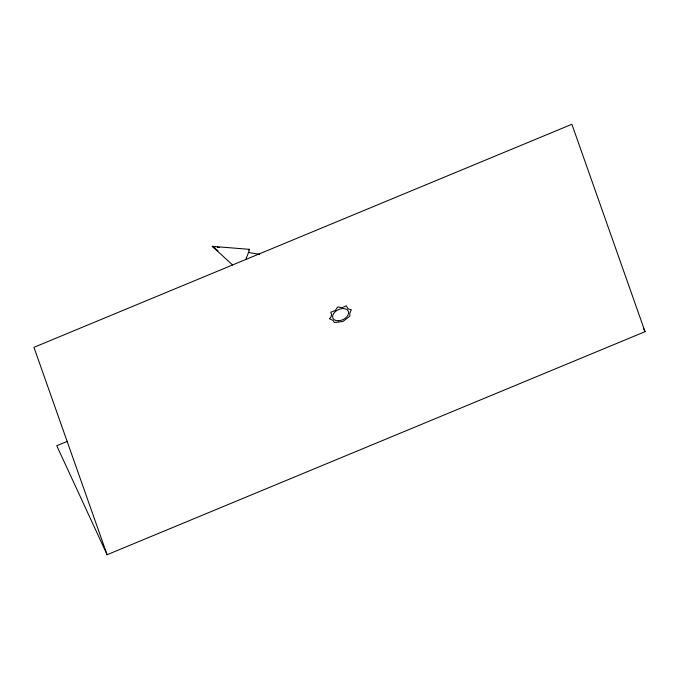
<?xml version="1.0" encoding="UTF-8"?>
<svg xmlns="http://www.w3.org/2000/svg" width="679" height="679" viewBox="0 0 679 679"><rect width="100%" height="100%" fill="white"/><g stroke="black" fill="none" stroke-linecap="round" stroke-linejoin="round"><path stroke-width="1.02" d="M67.518 441.282L56.756 445.738L107.112 554.726L645.05 331.675L571.888 124.274L33.95 347.325L107.112 554.726M249.193 249.329L212.23 246.341L232.574 264.963M215.319 246.859L212.23 246.341L218.018 250.772M217.382 247.207L219.444 247.555M248.302 252.435L259.633 254.353M643.285 327.855L645.05 331.675M248.667 250.059A12.146 0.755 -66.5 0 1 245.917 259.013M331.564 314.691L331.08 316.966L329.417 318.723L333.075 320.42L334.441 322.55L342.929 321.481L349.914 316.134L349.719 313.528L351.298 309.641L348.098 308.928L346.273 305.813L342.072 307.706L337.786 306.883L335.18 310.558L330.8 312.23L331.564 314.691M338.269 320.802A8.462 5.508 -24.8 0 0 348.395 311.44A8.462 5.508 -24.8 0 0 335.095 311.788A8.462 5.508 -24.8 0 0 338.269 320.802"/></g></svg>
